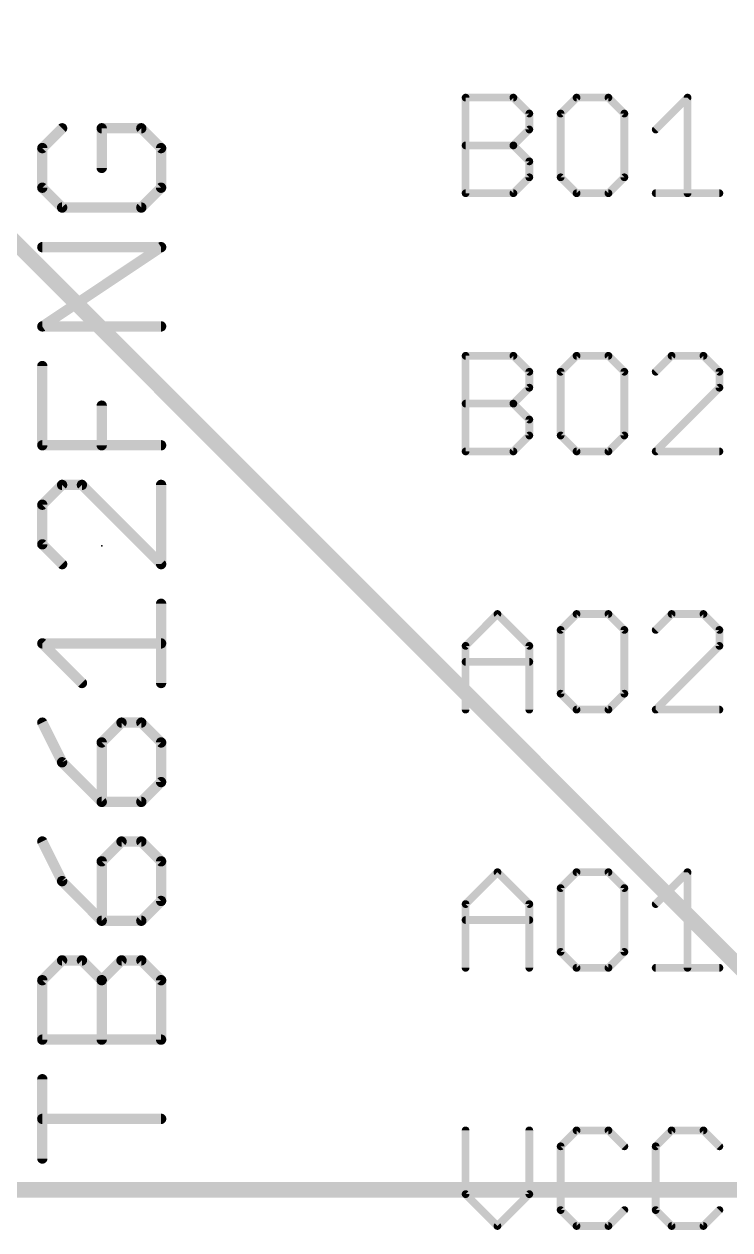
# Model space of a CAD drawing. Extents: x 0 to 101, y -4 to 80.
# Drawn here: x 77.98 to 84.92, y 12.32 to 24.18 of the extents above; entities that cross this region are included whole.
import ezdxf

# ---------------------------------------------------------------- set-up
doc = ezdxf.new("R2010")
doc.units = 0
for name, color, linetype in [('1', 14, 'CONTINUOUS'), ('21', 251, 'CONTINUOUS'), ('23', 178, 'CONTINUOUS')]:
    doc.layers.add(name, color=color, linetype=linetype)

msp = doc.modelspace()

# ---------------------------------------------------------------- linework, layer by layer
at = {"layer": '1', "const_width": 0.1524}
for points in [[(86.0552, 13.8684), (73.3425, 26.5811)], [(76.1873, 12.7127), (86.3219, 12.7127)]]:
    msp.add_lwpolyline(points, dxfattribs=at)
at = {"layer": '21'}
for points, const_width in [([(82.3215, 23.4768, 1), (82.3215, 23.4387)], 0.0381), ([(82.3406, 23.4577, 1), (82.3025, 23.4577)], 0.0381), ([(82.8053, 23.4712, 1), (82.7784, 23.4442)], 0.0381), ([(82.7918, 23.4387, 1), (82.7918, 23.4768)], 0.0381), ([(83.4138, 23.4768, 1), (83.4138, 23.4387)], 0.0381), ([(83.4273, 23.4442, 1), (83.4004, 23.4712)], 0.0381), ([(83.7408, 23.4712, 1), (83.7139, 23.4442)], 0.0381), ([(83.7274, 23.4387, 1), (83.7274, 23.4768)], 0.0381), ([(84.5252, 23.4577, 1), (84.4871, 23.4577)], 0.0381), ([(84.5196, 23.4442, 1), (84.4926, 23.4712)], 0.0381), ([(82.9677, 23.3009, 1), (82.9296, 23.3009)], 0.0381), ([(82.9351, 23.2875, 1), (82.9621, 23.3144)], 0.0381), ([(83.2761, 23.3009, 1), (83.238, 23.3009)], 0.0381), ([(83.2436, 23.3144, 1), (83.2705, 23.2875)], 0.0381), ([(83.9032, 23.3009, 1), (83.8651, 23.3009)], 0.0381), ([(83.8707, 23.2875, 1), (83.8976, 23.3144)], 0.0381), ([(78.3677, 23.138, 1), (78.3317, 23.1739)], 0.0508), ([(78.7395, 23.1814, 1), (78.7395, 23.1306)], 0.0508), ([(78.7649, 23.156, 1), (78.7141, 23.156)], 0.0508), ([(79.1473, 23.1739, 1), (79.1113, 23.138)], 0.0508), ([(79.1293, 23.1306, 1), (79.1293, 23.1814)], 0.0508), ([(82.9296, 23.1442, 1), (82.9677, 23.1442)], 0.0381), ([(82.9621, 23.1307, 1), (82.9351, 23.1576)], 0.0381), ([(84.1791, 23.1576, 1), (84.2061, 23.1307)], 0.0381), ([(82.3215, 23.0065, 1), (82.3215, 22.9684)], 0.0381), ([(82.8053, 23.0009, 1), (82.7784, 22.9739)], 0.0381), ([(82.7784, 23.0009, 1), (82.8053, 22.9739)], 0.0381), ([(82.7918, 22.9684, 1), (82.7918, 23.0065)], 0.0381), ([(78.1802, 22.9611, 1), (78.1294, 22.9611)], 0.0508), ([(78.1368, 22.979, 1), (78.1728, 22.9431)], 0.0508), ([(79.3496, 22.9611, 1), (79.2988, 22.9611)], 0.0508), ([(79.3062, 22.9431, 1), (79.3422, 22.979)], 0.0508), ([(78.7141, 22.7662, 1), (78.7649, 22.7662)], 0.0508), ([(82.9677, 22.8306, 1), (82.9296, 22.8306)], 0.0381), ([(82.9351, 22.8172, 1), (82.9621, 22.8441)], 0.0381), ([(82.9296, 22.6739, 1), (82.9677, 22.6739)], 0.0381), ([(82.9621, 22.6604, 1), (82.9351, 22.6873)], 0.0381), ([(83.2705, 22.6873, 1), (83.2436, 22.6604)], 0.0381), ([(83.238, 22.6739, 1), (83.2761, 22.6739)], 0.0381), ([(83.8651, 22.6739, 1), (83.9032, 22.6739)], 0.0381), ([(83.8976, 22.6604, 1), (83.8707, 22.6873)], 0.0381), ([(78.1728, 22.5892, 1), (78.1368, 22.5533)], 0.0508), ([(78.1294, 22.5713, 1), (78.1802, 22.5713)], 0.0508), ([(79.2988, 22.5713, 1), (79.3496, 22.5713)], 0.0508), ([(79.3422, 22.5533, 1), (79.3062, 22.5892)], 0.0508), ([(82.3215, 22.5362, 1), (82.3215, 22.4981)], 0.0381), ([(82.7784, 22.5306, 1), (82.8053, 22.5036)], 0.0381), ([(82.7918, 22.4981, 1), (82.7918, 22.5362)], 0.0381), ([(83.4138, 22.5362, 1), (83.4138, 22.4981)], 0.0381), ([(83.4004, 22.5036, 1), (83.4273, 22.5306)], 0.0381), ([(83.7139, 22.5306, 1), (83.7408, 22.5036)], 0.0381), ([(83.7274, 22.4981, 1), (83.7274, 22.5362)], 0.0381), ([(84.1926, 22.5362, 1), (84.1926, 22.4981)], 0.0381), ([(84.8197, 22.4981, 1), (84.8197, 22.5362)], 0.0381), ([(78.3497, 22.4018, 1), (78.3497, 22.351)], 0.0508), ([(78.3317, 22.3584, 1), (78.3677, 22.3943)], 0.0508), ([(79.1113, 22.3943, 1), (79.1473, 22.3584)], 0.0508), ([(79.1293, 22.351, 1), (79.1293, 22.4018)], 0.0508), ([(82.3025, 22.5171, 1), (82.3406, 22.5171)], 0.0381), ([(84.4871, 22.5171, 1), (84.5252, 22.5171)], 0.0381), ([(78.1548, 22.012, 1), (78.1548, 21.9612)], 0.0508), ([(79.3383, 21.9654, 1), (79.3101, 22.0077)], 0.0508), ([(79.3242, 21.9612, 1), (79.3242, 22.012)], 0.0508), ([(78.1548, 21.2324, 1), (78.1548, 21.1816)], 0.0508), ([(78.1407, 21.2281, 1), (78.1689, 21.1859)], 0.0508), ([(79.3242, 21.1816, 1), (79.3242, 21.2324)], 0.0508), ([(82.3215, 20.9368, 1), (82.3215, 20.8987)], 0.0381), ([(82.3406, 20.9177, 1), (82.3025, 20.9177)], 0.0381), ([(82.8053, 20.9312, 1), (82.7784, 20.9042)], 0.0381), ([(82.7918, 20.8987, 1), (82.7918, 20.9368)], 0.0381), ([(83.4138, 20.9368, 1), (83.4138, 20.8987)], 0.0381), ([(83.4273, 20.9042, 1), (83.4004, 20.9312)], 0.0381), ([(83.7408, 20.9312, 1), (83.7139, 20.9042)], 0.0381), ([(83.7274, 20.8987, 1), (83.7274, 20.9368)], 0.0381), ([(84.3493, 20.9368, 1), (84.3493, 20.8987)], 0.0381), ([(84.3628, 20.9042, 1), (84.3359, 20.9312)], 0.0381), ([(84.6764, 20.9312, 1), (84.6494, 20.9042)], 0.0381), ([(84.6629, 20.8987, 1), (84.6629, 20.9368)], 0.0381), ([(78.1802, 20.8172, 1), (78.1294, 20.8172)], 0.0508), ([(82.9677, 20.7609, 1), (82.9296, 20.7609)], 0.0381), ([(82.9351, 20.7475, 1), (82.9621, 20.7744)], 0.0381), ([(83.2761, 20.7609, 1), (83.238, 20.7609)], 0.0381), ([(83.2436, 20.7744, 1), (83.2705, 20.7475)], 0.0381), ([(83.9032, 20.7609, 1), (83.8651, 20.7609)], 0.0381), ([(83.8707, 20.7475, 1), (83.8976, 20.7744)], 0.0381), ([(84.1791, 20.7744, 1), (84.2061, 20.7475)], 0.0381), ([(84.8387, 20.7609, 1), (84.8006, 20.7609)], 0.0381), ([(84.8062, 20.7475, 1), (84.8331, 20.7744)], 0.0381), ([(82.9621, 20.5907, 1), (82.9351, 20.6176)], 0.0381), ([(84.8331, 20.5907, 1), (84.8062, 20.6176)], 0.0381), ([(82.9296, 20.6042, 1), (82.9677, 20.6042)], 0.0381), ([(84.8006, 20.6042, 1), (84.8387, 20.6042)], 0.0381), ([(78.7649, 20.4274, 1), (78.7141, 20.4274)], 0.0508), ([(82.3215, 20.4665, 1), (82.3215, 20.4284)], 0.0381), ([(82.8053, 20.4609, 1), (82.7784, 20.4339)], 0.0381), ([(82.7784, 20.4609, 1), (82.8053, 20.4339)], 0.0381), ([(82.7918, 20.4284, 1), (82.7918, 20.4665)], 0.0381), ([(82.9677, 20.2906, 1), (82.9296, 20.2906)], 0.0381), ([(82.9351, 20.2772, 1), (82.9621, 20.3041)], 0.0381), ([(82.9621, 20.1204, 1), (82.9351, 20.1473)], 0.0381), ([(83.2705, 20.1473, 1), (83.2436, 20.1204)], 0.0381), ([(83.8976, 20.1204, 1), (83.8707, 20.1473)], 0.0381), ([(78.1548, 20.063, 1), (78.1548, 20.0122)], 0.0508), ([(78.1294, 20.0376, 1), (78.1802, 20.0376)], 0.0508), ([(78.7141, 20.0376, 1), (78.7649, 20.0376)], 0.0508), ([(79.3242, 20.0122, 1), (79.3242, 20.063)], 0.0508), ([(82.9296, 20.1339, 1), (82.9677, 20.1339)], 0.0381), ([(83.238, 20.1339, 1), (83.2761, 20.1339)], 0.0381), ([(83.8651, 20.1339, 1), (83.9032, 20.1339)], 0.0381), ([(82.3215, 19.9962, 1), (82.3215, 19.9581)], 0.0381), ([(82.3025, 19.9771, 1), (82.3406, 19.9771)], 0.0381), ([(82.7784, 19.9906, 1), (82.8053, 19.9636)], 0.0381), ([(82.7918, 19.9581, 1), (82.7918, 19.9962)], 0.0381), ([(83.4138, 19.9962, 1), (83.4138, 19.9581)], 0.0381), ([(83.4004, 19.9636, 1), (83.4273, 19.9906)], 0.0381), ([(83.7139, 19.9906, 1), (83.7408, 19.9636)], 0.0381), ([(83.7274, 19.9581, 1), (83.7274, 19.9962)], 0.0381), ([(84.1926, 19.9962, 1), (84.1926, 19.9581)], 0.0381), ([(84.1791, 19.9906, 1), (84.2061, 19.9636)], 0.0381), ([(84.8197, 19.9581, 1), (84.8197, 19.9962)], 0.0381), ([(78.3497, 19.6732, 1), (78.3497, 19.6224)], 0.0508), ([(78.3677, 19.6298, 1), (78.3317, 19.6657)], 0.0508), ([(78.5626, 19.6657, 1), (78.5266, 19.6298)], 0.0508), ([(78.5446, 19.6224, 1), (78.5446, 19.6732)], 0.0508), ([(79.3496, 19.6478, 1), (79.2988, 19.6478)], 0.0508), ([(78.1802, 19.4529, 1), (78.1294, 19.4529)], 0.0508), ([(78.1368, 19.4708, 1), (78.1728, 19.4349)], 0.0508), ([(78.1728, 19.081, 1), (78.1368, 19.0451)], 0.0508), ([(78.1294, 19.0631, 1), (78.1802, 19.0631)], 0.0508), ([(78.3317, 18.8502, 1), (78.3677, 18.8862)], 0.0508), ([(79.2988, 18.8682, 1), (79.3496, 18.8682)], 0.0508), ([(79.3062, 18.8502, 1), (79.3422, 18.8862)], 0.0508), ([(79.3496, 18.4784, 1), (79.2988, 18.4784)], 0.0508), ([(82.6485, 18.3912, 1), (82.6216, 18.3642)], 0.0381), ([(82.6485, 18.3642, 1), (82.6216, 18.3912)], 0.0381), ([(83.4138, 18.3968, 1), (83.4138, 18.3587)], 0.0381), ([(83.4273, 18.3642, 1), (83.4004, 18.3912)], 0.0381), ([(83.7408, 18.3912, 1), (83.7139, 18.3642)], 0.0381), ([(83.7274, 18.3587, 1), (83.7274, 18.3968)], 0.0381), ([(84.3493, 18.3968, 1), (84.3493, 18.3587)], 0.0381), ([(84.3628, 18.3642, 1), (84.3359, 18.3912)], 0.0381), ([(84.6764, 18.3912, 1), (84.6494, 18.3642)], 0.0381), ([(84.6629, 18.3587, 1), (84.6629, 18.3968)], 0.0381), ([(83.2761, 18.2209, 1), (83.238, 18.2209)], 0.0381), ([(83.2436, 18.2344, 1), (83.2705, 18.2075)], 0.0381), ([(83.9032, 18.2209, 1), (83.8651, 18.2209)], 0.0381), ([(83.8707, 18.2075, 1), (83.8976, 18.2344)], 0.0381), ([(84.1791, 18.2344, 1), (84.2061, 18.2075)], 0.0381), ([(84.8387, 18.2209, 1), (84.8006, 18.2209)], 0.0381), ([(84.8062, 18.2075, 1), (84.8331, 18.2344)], 0.0381), ([(78.1728, 18.1066, 1), (78.1368, 18.0706)], 0.0508), ([(78.1548, 18.114, 1), (78.1548, 18.0632)], 0.0508), ([(79.3242, 18.0632, 1), (79.3242, 18.114)], 0.0508), ([(82.3406, 18.0642, 1), (82.3025, 18.0642)], 0.0381), ([(82.3081, 18.0776, 1), (82.335, 18.0507)], 0.0381), ([(82.9677, 18.0642, 1), (82.9296, 18.0642)], 0.0381), ([(82.9351, 18.0507, 1), (82.9621, 18.0776)], 0.0381), ([(84.8006, 18.0642, 1), (84.8387, 18.0642)], 0.0381), ([(84.8331, 18.0507, 1), (84.8062, 18.0776)], 0.0381), ([(82.3215, 17.9264, 1), (82.3215, 17.8883)], 0.0381), ([(82.9486, 17.8883, 1), (82.9486, 17.9264)], 0.0381), ([(78.5266, 17.6808, 1), (78.5626, 17.7168)], 0.0508), ([(79.2988, 17.6988, 1), (79.3496, 17.6988)], 0.0508), ([(83.2705, 17.6073, 1), (83.2436, 17.5804)], 0.0381), ([(83.238, 17.5939, 1), (83.2761, 17.5939)], 0.0381), ([(83.8651, 17.5939, 1), (83.9032, 17.5939)], 0.0381), ([(83.8976, 17.5804, 1), (83.8707, 17.6073)], 0.0381), ([(82.3025, 17.4371, 1), (82.3406, 17.4371)], 0.0381), ([(82.9296, 17.4371, 1), (82.9677, 17.4371)], 0.0381), ([(83.4138, 17.4562, 1), (83.4138, 17.4181)], 0.0381), ([(83.4004, 17.4236, 1), (83.4273, 17.4506)], 0.0381), ([(83.7139, 17.4506, 1), (83.7408, 17.4236)], 0.0381), ([(83.7274, 17.4181, 1), (83.7274, 17.4562)], 0.0381), ([(84.1926, 17.4562, 1), (84.1926, 17.4181)], 0.0381), ([(84.1791, 17.4506, 1), (84.2061, 17.4236)], 0.0381), ([(84.8197, 17.4181, 1), (84.8197, 17.4562)], 0.0381), ([(78.1775, 17.3204, 1), (78.1321, 17.2976)], 0.0508), ([(78.9344, 17.3344, 1), (78.9344, 17.2836)], 0.0508), ([(78.9524, 17.291, 1), (78.9164, 17.327)], 0.0508), ([(79.1473, 17.327, 1), (79.1113, 17.291)], 0.0508), ([(79.1293, 17.2836, 1), (79.1293, 17.3344)], 0.0508), ([(78.7215, 17.1321, 1), (78.7575, 17.0961)], 0.0508), ([(78.7649, 17.1141, 1), (78.7141, 17.1141)], 0.0508), ([(79.3496, 17.1141, 1), (79.2988, 17.1141)], 0.0508), ([(79.3062, 17.0961, 1), (79.3422, 17.1321)], 0.0508), ([(78.3677, 16.9372, 1), (78.3317, 16.9012)], 0.0508), ([(78.327, 16.9078, 1), (78.3724, 16.9306)], 0.0508), ([(79.2988, 16.7243, 1), (79.3496, 16.7243)], 0.0508), ([(79.3422, 16.7063, 1), (79.3062, 16.7423)], 0.0508), ([(78.7395, 16.5548, 1), (78.7395, 16.504)], 0.0508), ([(78.7141, 16.5294, 1), (78.7649, 16.5294)], 0.0508), ([(78.7215, 16.5114, 1), (78.7575, 16.5474)], 0.0508), ([(79.1113, 16.5474, 1), (79.1473, 16.5114)], 0.0508), ([(79.1293, 16.504, 1), (79.1293, 16.5548)], 0.0508), ([(78.1775, 16.151, 1), (78.1321, 16.1282)], 0.0508), ([(78.9344, 16.165, 1), (78.9344, 16.1142)], 0.0508), ([(78.9524, 16.1216, 1), (78.9164, 16.1576)], 0.0508), ([(79.1473, 16.1576, 1), (79.1113, 16.1216)], 0.0508), ([(79.1293, 16.1142, 1), (79.1293, 16.165)], 0.0508), ([(78.7215, 15.9627, 1), (78.7575, 15.9267)], 0.0508), ([(78.7649, 15.9447, 1), (78.7141, 15.9447)], 0.0508), ([(79.3496, 15.9447, 1), (79.2988, 15.9447)], 0.0508), ([(79.3062, 15.9267, 1), (79.3422, 15.9627)], 0.0508), ([(78.3677, 15.7678, 1), (78.3317, 15.7318)], 0.0508), ([(78.327, 15.7384, 1), (78.3724, 15.7612)], 0.0508), ([(82.6485, 15.8512, 1), (82.6216, 15.8242)], 0.0381), ([(82.6485, 15.8242, 1), (82.6216, 15.8512)], 0.0381), ([(83.4138, 15.8568, 1), (83.4138, 15.8187)], 0.0381), ([(83.4273, 15.8242, 1), (83.4004, 15.8512)], 0.0381), ([(83.7408, 15.8512, 1), (83.7139, 15.8242)], 0.0381), ([(83.7274, 15.8187, 1), (83.7274, 15.8568)], 0.0381), ([(84.5252, 15.8377, 1), (84.4871, 15.8377)], 0.0381), ([(84.5196, 15.8242, 1), (84.4926, 15.8512)], 0.0381), ([(83.2761, 15.6809, 1), (83.238, 15.6809)], 0.0381), ([(83.2436, 15.6944, 1), (83.2705, 15.6675)], 0.0381), ([(83.9032, 15.6809, 1), (83.8651, 15.6809)], 0.0381), ([(83.8707, 15.6675, 1), (83.8976, 15.6944)], 0.0381), ([(79.2988, 15.5549, 1), (79.3496, 15.5549)], 0.0508), ([(79.3422, 15.5369, 1), (79.3062, 15.5729)], 0.0508), ([(82.3406, 15.5242, 1), (82.3025, 15.5242)], 0.0381), ([(82.3081, 15.5376, 1), (82.335, 15.5107)], 0.0381), ([(82.9677, 15.5242, 1), (82.9296, 15.5242)], 0.0381), ([(82.9351, 15.5107, 1), (82.9621, 15.5376)], 0.0381), ([(84.1791, 15.5376, 1), (84.2061, 15.5107)], 0.0381), ([(78.7395, 15.3854, 1), (78.7395, 15.3346)], 0.0508), ([(78.7141, 15.36, 1), (78.7649, 15.36)], 0.0508), ([(78.7215, 15.342, 1), (78.7575, 15.378)], 0.0508), ([(79.1113, 15.378, 1), (79.1473, 15.342)], 0.0508), ([(79.1293, 15.3346, 1), (79.1293, 15.3854)], 0.0508), ([(82.3215, 15.3864, 1), (82.3215, 15.3483)], 0.0381), ([(82.9486, 15.3483, 1), (82.9486, 15.3864)], 0.0381), ([(83.2705, 15.0673, 1), (83.2436, 15.0404)], 0.0381), ([(83.238, 15.0539, 1), (83.2761, 15.0539)], 0.0381), ([(83.8651, 15.0539, 1), (83.9032, 15.0539)], 0.0381), ([(83.8976, 15.0404, 1), (83.8707, 15.0673)], 0.0381), ([(78.3497, 14.9956, 1), (78.3497, 14.9448)], 0.0508), ([(78.3677, 14.9522, 1), (78.3317, 14.9882)], 0.0508), ([(78.5626, 14.9882, 1), (78.5266, 14.9522)], 0.0508), ([(78.5446, 14.9448, 1), (78.5446, 14.9956)], 0.0508), ([(78.9344, 14.9956, 1), (78.9344, 14.9448)], 0.0508), ([(78.9524, 14.9522, 1), (78.9164, 14.9882)], 0.0508), ([(79.1473, 14.9882, 1), (79.1113, 14.9522)], 0.0508), ([(79.1293, 14.9448, 1), (79.1293, 14.9956)], 0.0508), ([(82.3025, 14.8971, 1), (82.3406, 14.8971)], 0.0381), ([(82.9296, 14.8971, 1), (82.9677, 14.8971)], 0.0381), ([(83.4138, 14.9162, 1), (83.4138, 14.878)], 0.0381), ([(83.4004, 14.8836, 1), (83.4273, 14.9106)], 0.0381), ([(83.7139, 14.9106, 1), (83.7408, 14.8836)], 0.0381), ([(83.7274, 14.878, 1), (83.7274, 14.9162)], 0.0381), ([(84.1926, 14.9162, 1), (84.1926, 14.878)], 0.0381), ([(84.4871, 14.8971, 1), (84.5252, 14.8971)], 0.0381), ([(84.8197, 14.878, 1), (84.8197, 14.9162)], 0.0381), ([(78.1368, 14.7933, 1), (78.1728, 14.7573)], 0.0508), ([(78.1802, 14.7753, 1), (78.1294, 14.7753)], 0.0508), ([(78.7215, 14.7933, 1), (78.7575, 14.7573)], 0.0508), ([(78.7649, 14.7753, 1), (78.7141, 14.7753)], 0.0508), ([(78.7215, 14.7573, 1), (78.7575, 14.7933)], 0.0508), ([(79.3496, 14.7753, 1), (79.2988, 14.7753)], 0.0508), ([(79.3062, 14.7573, 1), (79.3422, 14.7933)], 0.0508), ([(78.1548, 14.216, 1), (78.1548, 14.1652)], 0.0508), ([(79.3242, 14.1652, 1), (79.3242, 14.216)], 0.0508), ([(78.1294, 14.1906, 1), (78.1802, 14.1906)], 0.0508), ([(78.7141, 14.1906, 1), (78.7649, 14.1906)], 0.0508), ([(79.2988, 14.1906, 1), (79.3496, 14.1906)], 0.0508), ([(78.1802, 13.8008, 1), (78.1294, 13.8008)], 0.0508), ([(78.1548, 13.4364, 1), (78.1548, 13.3856)], 0.0508), ([(79.3242, 13.3856, 1), (79.3242, 13.4364)], 0.0508), ([(82.3406, 13.2977, 1), (82.3025, 13.2977)], 0.0381), ([(82.9677, 13.2977, 1), (82.9296, 13.2977)], 0.0381), ([(83.4138, 13.3168, 1), (83.4138, 13.2787)], 0.0381), ([(83.4273, 13.2842, 1), (83.4004, 13.3112)], 0.0381), ([(83.7408, 13.3112, 1), (83.7139, 13.2842)], 0.0381), ([(83.7274, 13.2787, 1), (83.7274, 13.3168)], 0.0381), ([(84.3493, 13.3168, 1), (84.3493, 13.2787)], 0.0381), ([(84.3628, 13.2842, 1), (84.3359, 13.3112)], 0.0381), ([(84.6764, 13.3112, 1), (84.6494, 13.2842)], 0.0381), ([(84.6629, 13.2787, 1), (84.6629, 13.3168)], 0.0381), ([(83.2761, 13.1409, 1), (83.238, 13.1409)], 0.0381), ([(83.2436, 13.1544, 1), (83.2705, 13.1275)], 0.0381), ([(83.8707, 13.1275, 1), (83.8976, 13.1544)], 0.0381), ([(84.2116, 13.1409, 1), (84.1735, 13.1409)], 0.0381), ([(84.1791, 13.1544, 1), (84.2061, 13.1275)], 0.0381), ([(84.8062, 13.1275, 1), (84.8331, 13.1544)], 0.0381), ([(78.1294, 13.0212, 1), (78.1802, 13.0212)], 0.0508), ([(82.335, 12.6841, 1), (82.3081, 12.6572)], 0.0381), ([(82.9621, 12.6572, 1), (82.9351, 12.6841)], 0.0381), ([(82.3025, 12.6706, 1), (82.3406, 12.6706)], 0.0381), ([(82.9296, 12.6706, 1), (82.9677, 12.6706)], 0.0381), ([(83.2705, 12.5273, 1), (83.2436, 12.5004)], 0.0381), ([(83.238, 12.5139, 1), (83.2761, 12.5139)], 0.0381), ([(83.8976, 12.5004, 1), (83.8707, 12.5273)], 0.0381), ([(84.2061, 12.5273, 1), (84.1791, 12.5004)], 0.0381), ([(84.1735, 12.5139, 1), (84.2116, 12.5139)], 0.0381), ([(84.8331, 12.5004, 1), (84.8062, 12.5273)], 0.0381), ([(82.6216, 12.3706, 1), (82.6485, 12.3436)], 0.0381), ([(82.6216, 12.3436, 1), (82.6485, 12.3706)], 0.0381), ([(83.4138, 12.3762, 1), (83.4138, 12.3381)], 0.0381), ([(83.4004, 12.3436, 1), (83.4273, 12.3706)], 0.0381), ([(83.7139, 12.3706, 1), (83.7408, 12.3436)], 0.0381), ([(83.7274, 12.3381, 1), (83.7274, 12.3762)], 0.0381), ([(84.3493, 12.3762, 1), (84.3493, 12.3381)], 0.0381), ([(84.3359, 12.3436, 1), (84.3628, 12.3706)], 0.0381), ([(84.6494, 12.3706, 1), (84.6764, 12.3436)], 0.0381), ([(84.6629, 12.3381, 1), (84.6629, 12.3762)], 0.0381)]:
    msp.add_lwpolyline(points, format="xyb", dxfattribs=dict(at, const_width=const_width))
for points, const_width in [([(82.3215, 22.5171), (82.3215, 23.4577)], 0.0762), ([(82.3215, 23.4577), (82.7918, 23.4577)], 0.0762), ([(82.7918, 23.4577), (82.9486, 23.3009)], 0.0762), ([(83.4138, 23.4577), (83.2571, 23.3009)], 0.0762), ([(83.7274, 23.4577), (83.4138, 23.4577)], 0.0762), ([(83.8841, 23.3009), (83.7274, 23.4577)], 0.0762), ([(84.1926, 23.1442), (84.5061, 23.4577)], 0.0762), ([(84.5061, 23.4577), (84.5061, 22.5171)], 0.0762), ([(82.9486, 23.3009), (82.9486, 23.1442)], 0.0762), ([(83.2571, 23.3009), (83.2571, 22.6739)], 0.0762), ([(83.8841, 22.6739), (83.8841, 23.3009)], 0.0762), ([(78.3497, 23.156), (78.1548, 22.9611)], 0.1016), ([(79.1293, 23.156), (78.7395, 23.156)], 0.1016), ([(78.7395, 23.156), (78.7395, 22.7662)], 0.1016), ([(79.3242, 22.9611), (79.1293, 23.156)], 0.1016), ([(82.9486, 23.1442), (82.7918, 22.9874)], 0.0762), ([(82.3215, 22.9874), (82.7918, 22.9874)], 0.0762), ([(82.7918, 22.9874), (82.9486, 22.8306)], 0.0762), ([(78.1548, 22.9611), (78.1548, 22.5713)], 0.1016), ([(79.3242, 22.5713), (79.3242, 22.9611)], 0.1016), ([(82.9486, 22.8306), (82.9486, 22.6739)], 0.0762), ([(82.9486, 22.6739), (82.7918, 22.5171)], 0.0762), ([(83.2571, 22.6739), (83.4138, 22.5171)], 0.0762), ([(83.7274, 22.5171), (83.8841, 22.6739)], 0.0762), ([(78.1548, 22.5713), (78.3497, 22.3764)], 0.1016), ([(79.1293, 22.3764), (79.3242, 22.5713)], 0.1016), ([(82.7918, 22.5171), (82.3215, 22.5171)], 0.0762), ([(83.4138, 22.5171), (83.7274, 22.5171)], 0.0762), ([(84.1926, 22.5171), (84.8197, 22.5171)], 0.0762), ([(78.3497, 22.3764), (79.1293, 22.3764)], 0.1016), ([(78.1548, 21.207), (79.3242, 21.9866)], 0.1016), ([(79.3242, 21.9866), (78.1548, 21.9866)], 0.1016), ([(79.3242, 21.207), (78.1548, 21.207)], 0.1016), ([(82.3215, 19.9771), (82.3215, 20.9177)], 0.0762), ([(82.3215, 20.9177), (82.7918, 20.9177)], 0.0762), ([(82.7918, 20.9177), (82.9486, 20.7609)], 0.0762), ([(83.4138, 20.9177), (83.2571, 20.7609)], 0.0762), ([(83.7274, 20.9177), (83.4138, 20.9177)], 0.0762), ([(83.8841, 20.7609), (83.7274, 20.9177)], 0.0762), ([(84.3493, 20.9177), (84.1926, 20.7609)], 0.0762), ([(84.6629, 20.9177), (84.3493, 20.9177)], 0.0762), ([(84.8197, 20.7609), (84.6629, 20.9177)], 0.0762), ([(78.1548, 20.0376), (78.1548, 20.8172)], 0.1016), ([(82.9486, 20.7609), (82.9486, 20.6042)], 0.0762), ([(83.2571, 20.7609), (83.2571, 20.1339)], 0.0762), ([(83.8841, 20.1339), (83.8841, 20.7609)], 0.0762), ([(84.8197, 20.6042), (84.8197, 20.7609)], 0.0762), ([(82.9486, 20.6042), (82.7918, 20.4474)], 0.0762), ([(84.1926, 19.9771), (84.8197, 20.6042)], 0.0762), ([(78.7395, 20.0376), (78.7395, 20.4274)], 0.1016), ([(82.3215, 20.4474), (82.7918, 20.4474)], 0.0762), ([(82.7918, 20.4474), (82.9486, 20.2906)], 0.0762), ([(82.9486, 20.2906), (82.9486, 20.1339)], 0.0762), ([(82.9486, 20.1339), (82.7918, 19.9771)], 0.0762), ([(83.2571, 20.1339), (83.4138, 19.9771)], 0.0762), ([(83.7274, 19.9771), (83.8841, 20.1339)], 0.0762), ([(79.3242, 20.0376), (78.1548, 20.0376)], 0.1016), ([(82.7918, 19.9771), (82.3215, 19.9771)], 0.0762), ([(83.4138, 19.9771), (83.7274, 19.9771)], 0.0762), ([(84.8197, 19.9771), (84.1926, 19.9771)], 0.0762), ([(78.3497, 19.6478), (78.1548, 19.4529)], 0.1016), ([(78.5446, 19.6478), (78.3497, 19.6478)], 0.1016), ([(79.3242, 18.8682), (78.5446, 19.6478)], 0.1016), ([(79.3242, 19.6478), (79.3242, 18.8682)], 0.1016), ([(78.1548, 19.4529), (78.1548, 19.0631)], 0.1016), ([(78.1548, 19.0631), (78.3497, 18.8682)], 0.1016), ([(79.3242, 17.6988), (79.3242, 18.4784)], 0.1016), ([(82.3215, 18.0642), (82.6351, 18.3777)], 0.0762), ([(82.6351, 18.3777), (82.9486, 18.0642)], 0.0762), ([(83.4138, 18.3777), (83.2571, 18.2209)], 0.0762), ([(83.7274, 18.3777), (83.4138, 18.3777)], 0.0762), ([(83.8841, 18.2209), (83.7274, 18.3777)], 0.0762), ([(84.3493, 18.3777), (84.1926, 18.2209)], 0.0762), ([(84.6629, 18.3777), (84.3493, 18.3777)], 0.0762), ([(84.8197, 18.2209), (84.6629, 18.3777)], 0.0762), ([(83.2571, 18.2209), (83.2571, 17.5939)], 0.0762), ([(83.8841, 17.5939), (83.8841, 18.2209)], 0.0762), ([(84.8197, 18.0642), (84.8197, 18.2209)], 0.0762), ([(78.5446, 17.6988), (78.1548, 18.0886)], 0.1016), ([(78.1548, 18.0886), (79.3242, 18.0886)], 0.1016), ([(82.3215, 17.4371), (82.3215, 18.0642)], 0.0762), ([(82.9486, 18.0642), (82.9486, 17.4371)], 0.0762), ([(84.1926, 17.4371), (84.8197, 18.0642)], 0.0762), ([(82.3215, 17.9074), (82.9486, 17.9074)], 0.0762), ([(83.2571, 17.5939), (83.4138, 17.4371)], 0.0762), ([(83.7274, 17.4371), (83.8841, 17.5939)], 0.0762), ([(83.4138, 17.4371), (83.7274, 17.4371)], 0.0762), ([(84.8197, 17.4371), (84.1926, 17.4371)], 0.0762), ([(78.1548, 17.309), (78.3497, 16.9192)], 0.1016), ([(78.9344, 17.309), (78.7395, 17.1141)], 0.1016), ([(79.1293, 17.309), (78.9344, 17.309)], 0.1016), ([(79.3242, 17.1141), (79.1293, 17.309)], 0.1016), ([(78.7395, 17.1141), (78.7395, 16.5294)], 0.1016), ([(79.3242, 16.7243), (79.3242, 17.1141)], 0.1016), ([(78.3497, 16.9192), (78.7395, 16.5294)], 0.1016), ([(79.1293, 16.5294), (79.3242, 16.7243)], 0.1016), ([(78.7395, 16.5294), (79.1293, 16.5294)], 0.1016), ([(78.1548, 16.1396), (78.3497, 15.7498)], 0.1016), ([(78.9344, 16.1396), (78.7395, 15.9447)], 0.1016), ([(79.1293, 16.1396), (78.9344, 16.1396)], 0.1016), ([(79.3242, 15.9447), (79.1293, 16.1396)], 0.1016), ([(78.7395, 15.9447), (78.7395, 15.36)], 0.1016), ([(79.3242, 15.5549), (79.3242, 15.9447)], 0.1016), ([(78.3497, 15.7498), (78.7395, 15.36)], 0.1016), ([(82.3215, 15.5242), (82.6351, 15.8377)], 0.0762), ([(82.6351, 15.8377), (82.9486, 15.5242)], 0.0762), ([(83.4138, 15.8377), (83.2571, 15.6809)], 0.0762), ([(83.7274, 15.8377), (83.4138, 15.8377)], 0.0762), ([(83.8841, 15.6809), (83.7274, 15.8377)], 0.0762), ([(84.1926, 15.5242), (84.5061, 15.8377)], 0.0762), ([(84.5061, 15.8377), (84.5061, 14.8971)], 0.0762), ([(83.2571, 15.6809), (83.2571, 15.0539)], 0.0762), ([(83.8841, 15.0539), (83.8841, 15.6809)], 0.0762), ([(79.1293, 15.36), (79.3242, 15.5549)], 0.1016), ([(82.3215, 14.8971), (82.3215, 15.5242)], 0.0762), ([(82.9486, 15.5242), (82.9486, 14.8971)], 0.0762), ([(78.7395, 15.36), (79.1293, 15.36)], 0.1016), ([(82.3215, 15.3674), (82.9486, 15.3674)], 0.0762), ([(83.2571, 15.0539), (83.4138, 14.8971)], 0.0762), ([(83.7274, 14.8971), (83.8841, 15.0539)], 0.0762), ([(78.1548, 14.7753), (78.3497, 14.9702)], 0.1016), ([(78.3497, 14.9702), (78.5446, 14.9702)], 0.1016), ([(78.5446, 14.9702), (78.7395, 14.7753)], 0.1016), ([(78.7395, 14.7753), (78.9344, 14.9702)], 0.1016), ([(78.9344, 14.9702), (79.1293, 14.9702)], 0.1016), ([(79.1293, 14.9702), (79.3242, 14.7753)], 0.1016), ([(83.4138, 14.8971), (83.7274, 14.8971)], 0.0762), ([(84.1926, 14.8971), (84.8197, 14.8971)], 0.0762), ([(78.1548, 14.1906), (78.1548, 14.7753)], 0.1016), ([(78.7395, 14.1906), (78.7395, 14.7753)], 0.1016), ([(79.3242, 14.7753), (79.3242, 14.1906)], 0.1016), ([(79.3242, 14.1906), (78.1548, 14.1906)], 0.1016), ([(78.1548, 13.0212), (78.1548, 13.8008)], 0.1016), ([(79.3242, 13.411), (78.1548, 13.411)], 0.1016), ([(82.3215, 13.2977), (82.3215, 12.6706)], 0.0762), ([(82.9486, 12.6706), (82.9486, 13.2977)], 0.0762), ([(83.4138, 13.2977), (83.2571, 13.1409)], 0.0762), ([(83.7274, 13.2977), (83.4138, 13.2977)], 0.0762), ([(83.8841, 13.1409), (83.7274, 13.2977)], 0.0762), ([(84.3493, 13.2977), (84.1926, 13.1409)], 0.0762), ([(84.6629, 13.2977), (84.3493, 13.2977)], 0.0762), ([(84.8197, 13.1409), (84.6629, 13.2977)], 0.0762), ([(83.2571, 13.1409), (83.2571, 12.5139)], 0.0762), ([(84.1926, 13.1409), (84.1926, 12.5139)], 0.0762), ([(82.3215, 12.6706), (82.6351, 12.3571)], 0.0762), ([(82.6351, 12.3571), (82.9486, 12.6706)], 0.0762), ([(83.2571, 12.5139), (83.4138, 12.3571)], 0.0762), ([(83.7274, 12.3571), (83.8841, 12.5139)], 0.0762), ([(84.1926, 12.5139), (84.3493, 12.3571)], 0.0762), ([(84.6629, 12.3571), (84.8197, 12.5139)], 0.0762), ([(83.4138, 12.3571), (83.7274, 12.3571)], 0.0762), ([(84.3493, 12.3571), (84.6629, 12.3571)], 0.0762)]:
    msp.add_lwpolyline(points, dxfattribs=dict(at, const_width=const_width))
at = {"layer": '23'}
msp.add_point((78.74, 19.05), dxfattribs=at)

doc.saveas('drawing.dxf')
